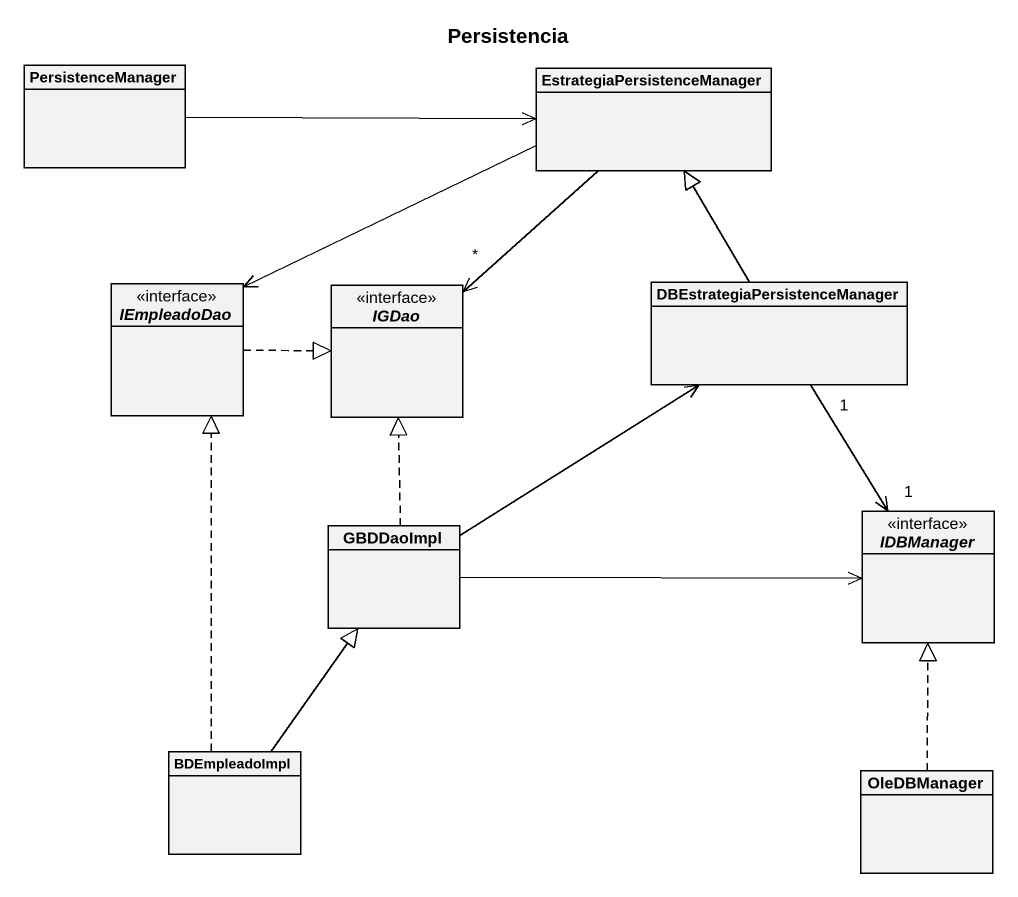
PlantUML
@startuml
title Persistencia
hide circle
hide empty members
class PersistenceManager
class EstrategiaPersistenceManager
interface IEmpleadoDao <<interface>>
interface IGDao <<interface>>
class "DBEstrategiaPersistenceManager" as DBEstrategiaPersistenceManag
class GBDDaoImpl
interface IDBManager <<interface>>
class BDEmpleadoImpl
class OleDBManager
PersistenceManager -right-> EstrategiaPersistenceManager
EstrategiaPersistenceManager -left-> IEmpleadoDao
EstrategiaPersistenceManager --> "*" IGDao
IEmpleadoDao .right.|> IGDao
DBEstrategiaPersistenceManag -up-|> EstrategiaPersistenceManager
DBEstrategiaPersistenceManag "1" --> "1" IDBManager
GBDDaoImpl .up.|> IGDao
GBDDaoImpl -up-> DBEstrategiaPersistenceManag
GBDDaoImpl -right-> IDBManager
BDEmpleadoImpl .up.|> IEmpleadoDao
BDEmpleadoImpl -up-|> GBDDaoImpl
OleDBManager .up.|> IDBManager
@enduml
